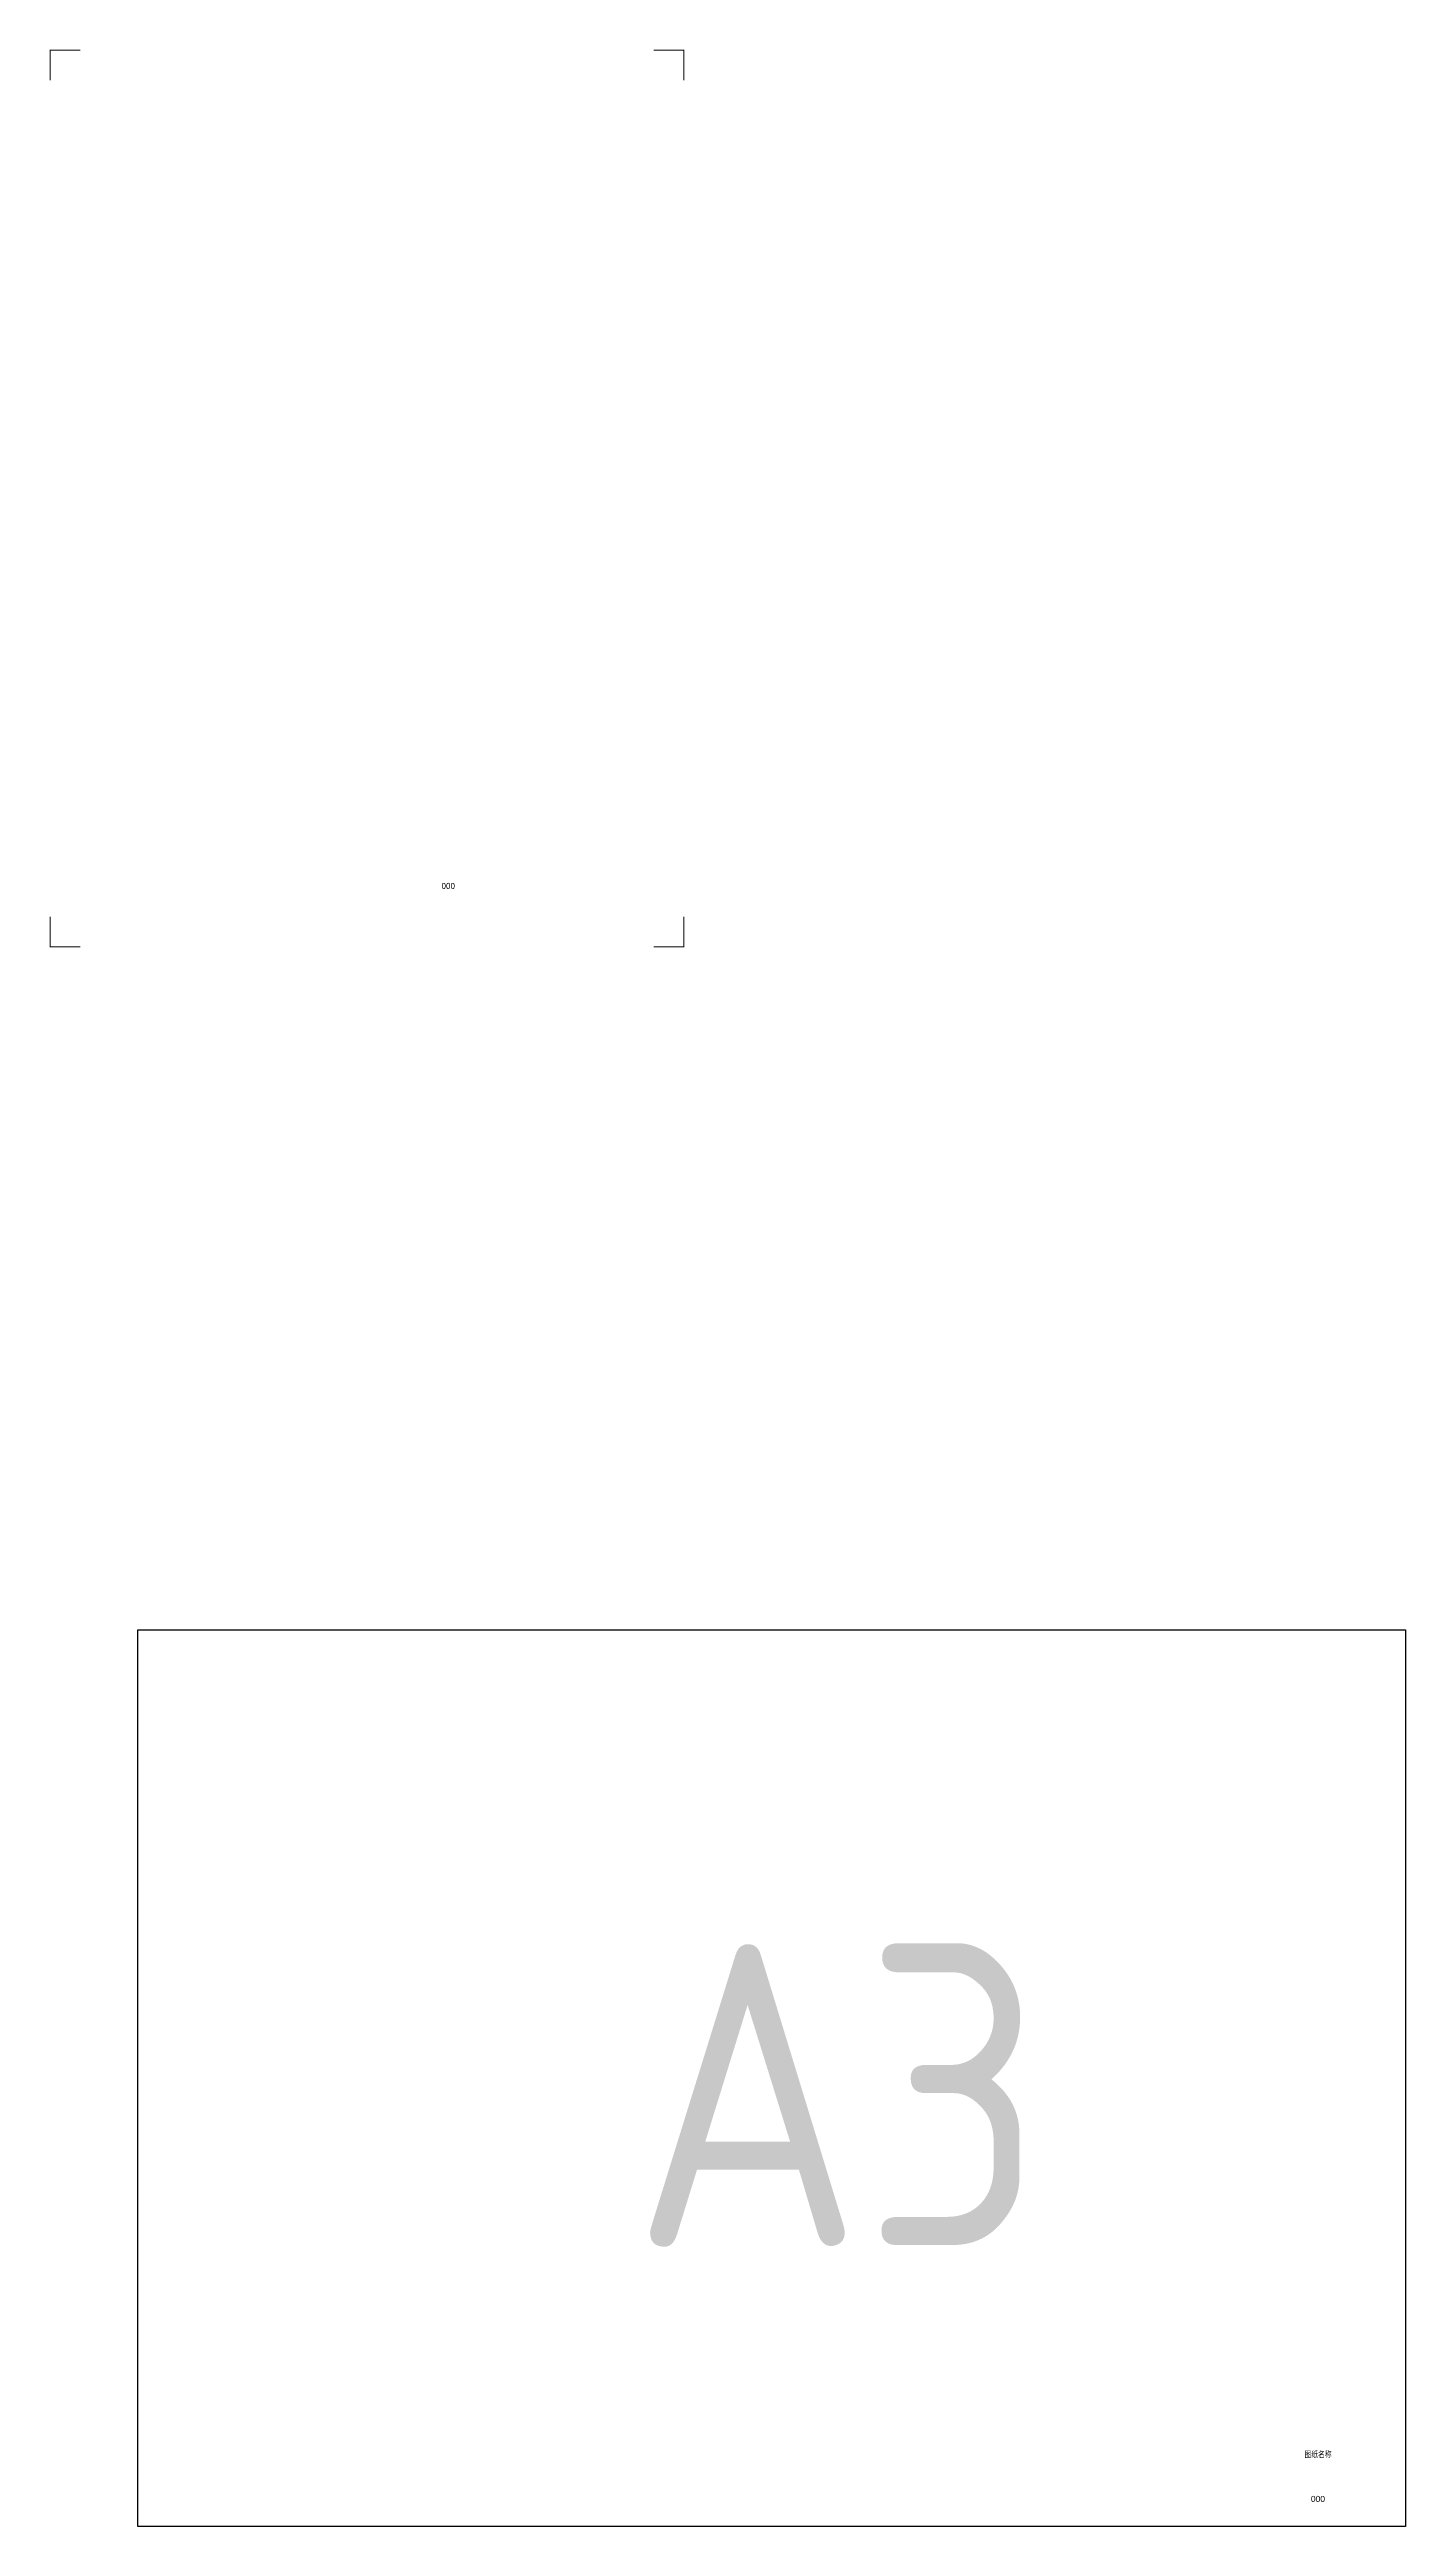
# Model space of a CAD drawing. Extents: x 23172 to 36869, y 13625 to 17099.
# Drawn here: x 23993 to 24443, y 16279 to 17099 of the extents above; entities that cross this region are included whole.
import ezdxf
from ezdxf.enums import TextEntityAlignment as Align

# ---------------------------------------------------------------- set-up
doc = ezdxf.new("R2010")
doc.units = 0
doc.header["$LTSCALE"] = 1000
doc.header["$MEASUREMENT"] = 0
for name, color, linetype in [('MyTitleBlock', 3, 'Continuous'), ('XYD-TitleBlock', 3, 'Continuous'), ('标识-LOGO', 40, 'Continuous')]:
    doc.layers.add(name, color=color, linetype=linetype)
doc.styles.add('MyTitleBlockStyle', font='arial.ttf')
doc.styles.get("Standard").update_dxf_attribs({"font": 'gbenor.shx', "bigfont": 'gbcbig.shx'})
doc.styles.add('XYD-Style', font='Microsoft YaHei.ttf')

# ---------------------------------------------------------------- blocks, each defined once
blk = doc.blocks.new('MyTitleBlock_A3')
at = {"layer": 'MyTitleBlock'}
blk.add_lwpolyline([(-420, 297), (0, 297), (0, 0), (-420, 0)], close=True, dxfattribs=at)
at = {"layer": 'MyTitleBlock', "style": 'MyTitleBlockStyle'}
for tag, p in [('DRAWSCALE', (-34, 44)), ('DRAWNUM', (-29, 9.13))]:
    blk.add_attdef(tag, text='', height=2, dxfattribs=at).set_placement(p, align=Align.MIDDLE_CENTER)
at = {"layer": 'MyTitleBlock', "style": 'MyTitleBlockStyle', "width": 0.8}
blk.add_attdef('DRAWTITLE', text='', height=2, dxfattribs=at).set_placement((-28.96, 23.91), align=Align.MIDDLE_CENTER)
at = {"layer": 'MyTitleBlock', "style": 'MyTitleBlockStyle', "flags": 1}
blk.add_attdef('PAGESIZE', text='', height=1, dxfattribs=at).set_placement((-5.16, 0.94), align=Align.RIGHT)
blk = doc.blocks.new('XYD-TITLEBLOCK_A4')
at = {"layer": 'XYD-TitleBlock', "const_width": 0.35}
for points in [[(-210, 287), (-210, 297), (-200, 297)], [(0, 287), (0, 297), (-10, 297)], [(-210, 10), (-210, 0), (-200, 0)], [(0, 10), (0, 0), (-10, 0)]]:
    blk.add_lwpolyline(points, dxfattribs=at)
at = {"layer": 'XYD-TitleBlock', "style": 'XYD-Style', "flags": 1}
blk.add_attdef('DRAWSCALE', text='', height=2, dxfattribs=at).set_placement((-34, 44), align=Align.MIDDLE_CENTER)
at = {"layer": 'XYD-TitleBlock', "style": 'XYD-Style', "width": 0.8, "flags": 1}
blk.add_attdef('DRAWTITLE', text='', height=2, dxfattribs=at).set_placement((-28.96, 23.91), align=Align.MIDDLE_CENTER)
at = {"layer": 'XYD-TitleBlock', "style": 'XYD-Style'}
blk.add_attdef('DRAWNUM', text='', height=2, dxfattribs=at).set_placement((-40.22, 9.23), align=Align.MIDDLE_CENTER)
at = {"layer": 'XYD-TitleBlock', "style": 'XYD-Style', "flags": 1}
blk.add_attdef('PAGESIZE', text='', height=1, dxfattribs=at).set_placement((-5.16, 0.94), align=Align.RIGHT)

msp = doc.modelspace()

# ---------------------------------------------------------------- block references
at = {"layer": 'MyTitleBlock'}
msp.add_blockref('MyTitleBlock_A3', (24442.69, 16278.8), dxfattribs=at).add_auto_attribs({'DRAWTITLE': '图纸名称', 'DRAWNUM': '000'})
at = {"layer": '标识-LOGO'}
ref = msp.add_blockref('XYD-TITLEBLOCK_A4', (24203.6, 16802.05), dxfattribs=at)
ref.add_attrib('DRAWNUM', '000', dxfattribs={"layer": 'XYD-TitleBlock', "height": 2, "style": 'XYD-Style'}).set_placement((24125.53, 16822.19), align=Align.MIDDLE_CENTER)

# ---------------------------------------------------------------- texts
msp.add_text('A3', height=100).set_placement((24186.33, 16371.67))

doc.saveas('drawing.dxf')
